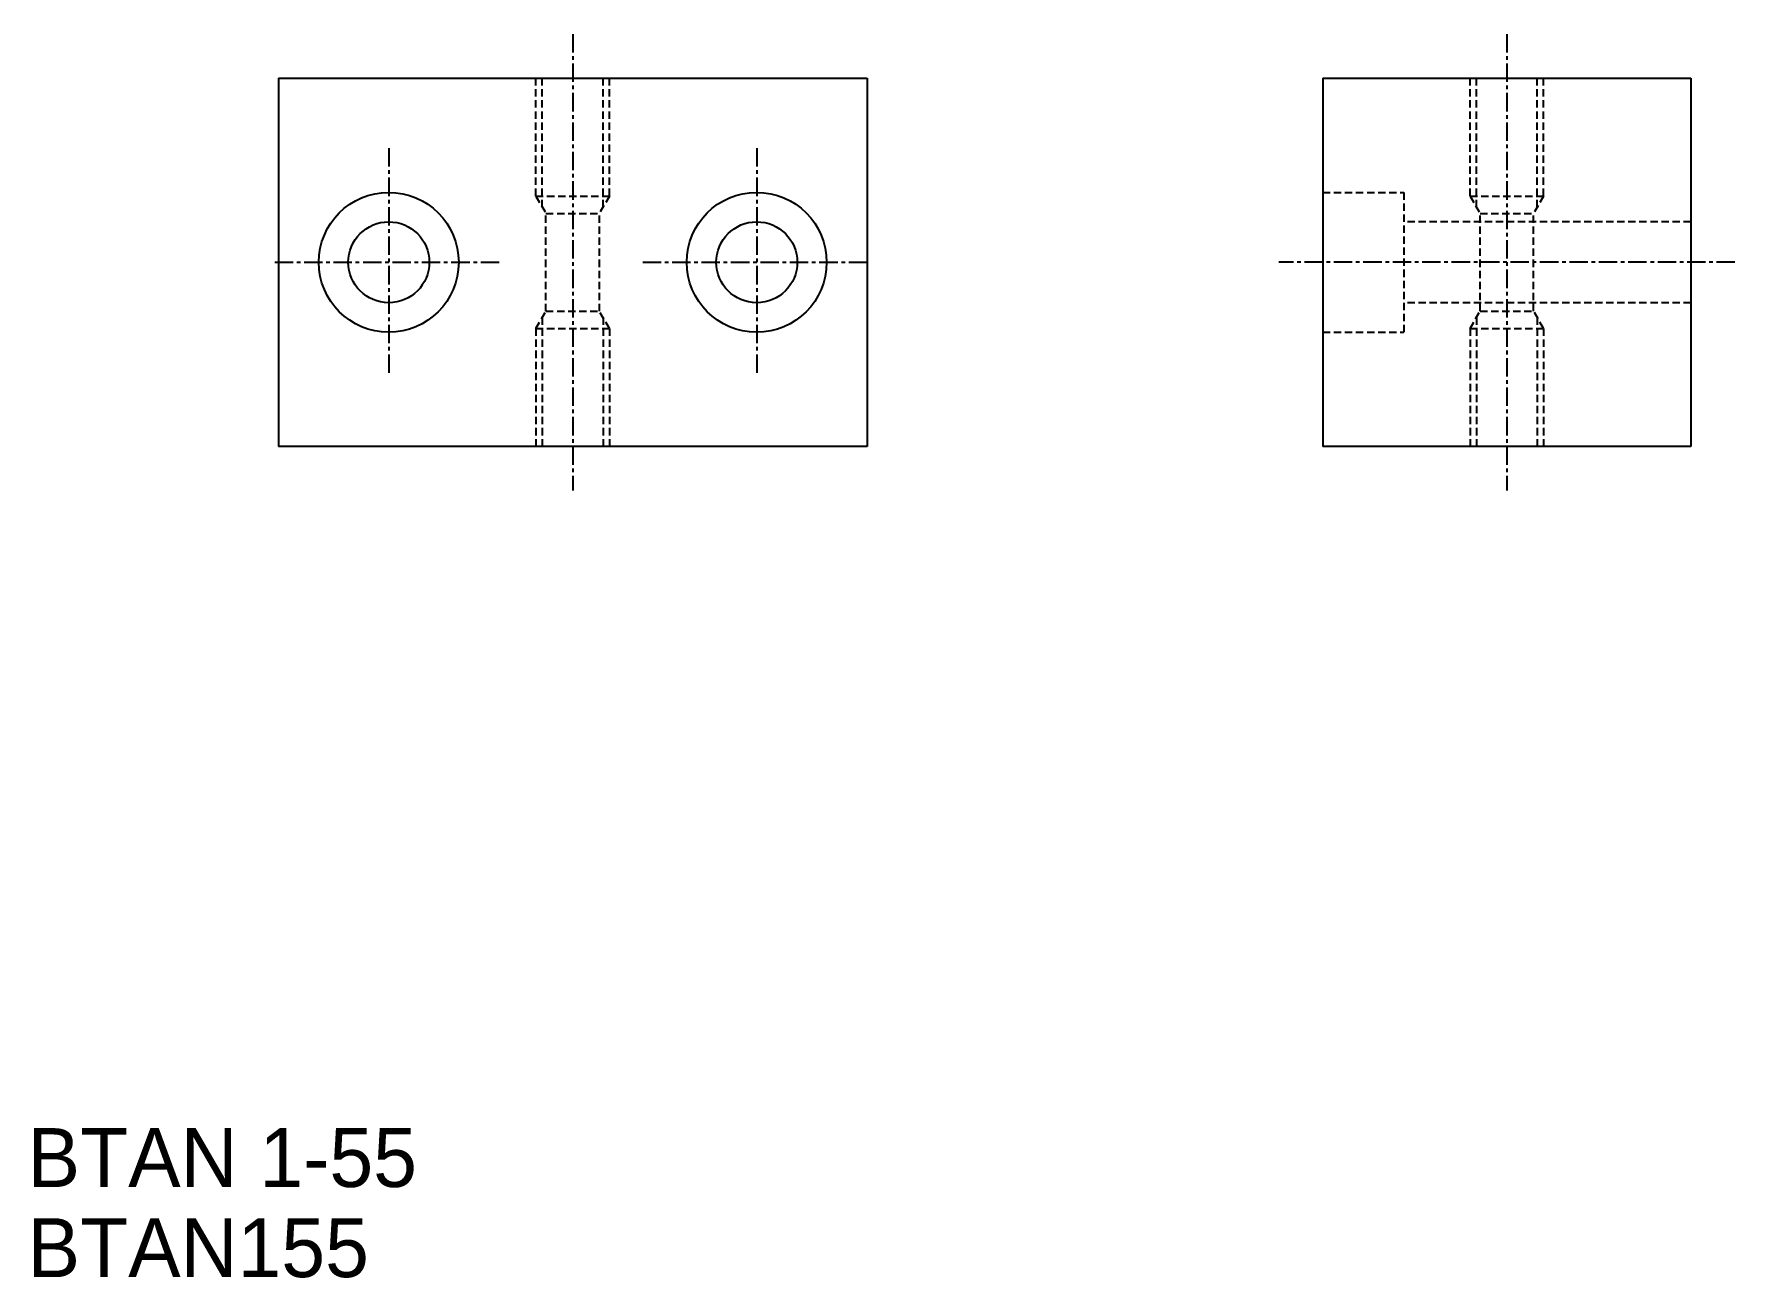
# Model space of a CAD drawing. Extents: x 3916 to 4032, y 15641 to 15726.
import ezdxf

# ---------------------------------------------------------------- set-up
doc = ezdxf.new("R2010")
doc.units = 0
doc.linetypes.add('CENTER', pattern=[2, 1.25, -0.25, 0.25, -0.25])
doc.linetypes.add('DASHED', pattern=[0.75, 0.5, -0.25])
doc.layers.get('0').update_dxf_attribs({"linetype": 'CONTINUOUS'})
doc.layers.add('CENTER', color=1, linetype='CENTER')

msp = doc.modelspace()

# ---------------------------------------------------------------- linework, layer by layer
at = {"color": 7, "linetype": 'CONTINUOUS'}
for p, q in [((3932.83, 15722.74), (3972.83, 15722.74)), ((3932.83, 15722.74), (3932.83, 15697.74)), ((3972.83, 15722.74), (3972.83, 15697.74)), ((4003.79, 15722.74), (4003.79, 15697.74)), ((4003.79, 15722.74), (4028.79, 15722.74)), ((4028.79, 15722.74), (4028.79, 15697.74)), ((3972.83, 15697.74), (3932.83, 15697.74)), ((4028.79, 15697.74), (4003.79, 15697.74))]:
    msp.add_line(p, q, dxfattribs=at)
at = {"color": 3, "linetype": 'DASHED'}
for p, q in [((3950.33, 15714.74), (3950.33, 15722.74)), ((3950.76, 15713.99), (3950.76, 15722.74)), ((3954.89, 15713.99), (3954.89, 15722.74)), ((3955.33, 15714.74), (3955.33, 15722.74)), ((4013.79, 15714.74), (4013.79, 15722.74)), ((4014.22, 15713.99), (4014.22, 15722.74)), ((4018.36, 15713.99), (4018.36, 15722.74)), ((4018.79, 15714.74), (4018.79, 15722.74)), ((3950.33, 15714.74), (3951.01, 15713.56)), ((3950.33, 15714.74), (3955.33, 15714.74)), ((3955.33, 15714.74), (3954.64, 15713.56)), ((4003.79, 15714.99), (4009.29, 15714.99)), ((4009.29, 15714.99), (4009.29, 15705.49)), ((4013.79, 15714.74), (4018.79, 15714.74)), ((4013.79, 15714.74), (4014.47, 15713.56)), ((4018.79, 15714.74), (4018.11, 15713.56)), ((3951.01, 15713.56), (3954.64, 15713.56)), ((3951.01, 15706.92), (3951.01, 15713.56)), ((3954.64, 15706.92), (3954.64, 15713.56)), ((4028.79, 15712.99), (4009.29, 15712.99)), ((4014.47, 15706.92), (4014.47, 15713.56)), ((4014.47, 15713.56), (4018.11, 15713.56)), ((4018.11, 15706.92), (4018.11, 15713.56)), ((4028.79, 15707.49), (4009.29, 15707.49)), ((3950.33, 15705.74), (3951.01, 15706.92)), ((3950.76, 15706.49), (3950.76, 15697.74)), ((3951.01, 15706.92), (3954.64, 15706.92)), ((3955.33, 15705.74), (3954.64, 15706.92)), ((3954.89, 15706.49), (3954.89, 15697.74)), ((4013.79, 15705.74), (4014.47, 15706.92)), ((4014.22, 15706.49), (4014.22, 15697.74)), ((4014.47, 15706.92), (4018.11, 15706.92)), ((4018.79, 15705.74), (4018.11, 15706.92)), ((4018.36, 15706.49), (4018.36, 15697.74)), ((3950.33, 15705.74), (3955.33, 15705.74)), ((3950.33, 15705.74), (3950.33, 15697.74)), ((3955.33, 15705.74), (3955.33, 15697.74)), ((4003.79, 15705.49), (4009.29, 15705.49)), ((4013.79, 15705.74), (4013.79, 15697.74)), ((4013.79, 15705.74), (4018.79, 15705.74)), ((4018.79, 15705.74), (4018.79, 15697.74))]:
    msp.add_line(p, q, dxfattribs=at)
at = {"color": 7, "linetype": 'CONTINUOUS'}
for centre, radius in [((3940.33, 15710.24), 4.75), ((3965.33, 15710.24), 4.75), ((3940.33, 15710.24), 2.75), ((3965.33, 15710.24), 2.75)]:
    msp.add_circle(centre, radius, dxfattribs=at)
at = {"layer": 'CENTER', "color": 1, "linetype": 'CENTER'}
for p, q in [((3952.83, 15725.74), (3952.83, 15694.74)), ((4016.29, 15725.74), (4016.29, 15694.74)), ((3940.33, 15717.99), (3940.33, 15702.49)), ((3965.33, 15717.99), (3965.33, 15702.49)), ((3932.58, 15710.24), (3948.08, 15710.24)), ((3957.58, 15710.24), (3973.08, 15710.24)), ((4031.79, 15710.24), (4000.79, 15710.24))]:
    msp.add_line(p, q, dxfattribs=at)

# ---------------------------------------------------------------- texts
at = {"color": 7, "linetype": 'CONTINUOUS'}
for s, p in [('BTAN 1-55', (3915.79, 15647.45)), ('BTAN155', (3915.79, 15641.33))]:
    msp.add_text(s, height=4, dxfattribs=at).set_placement(p)

doc.saveas('drawing.dxf')
